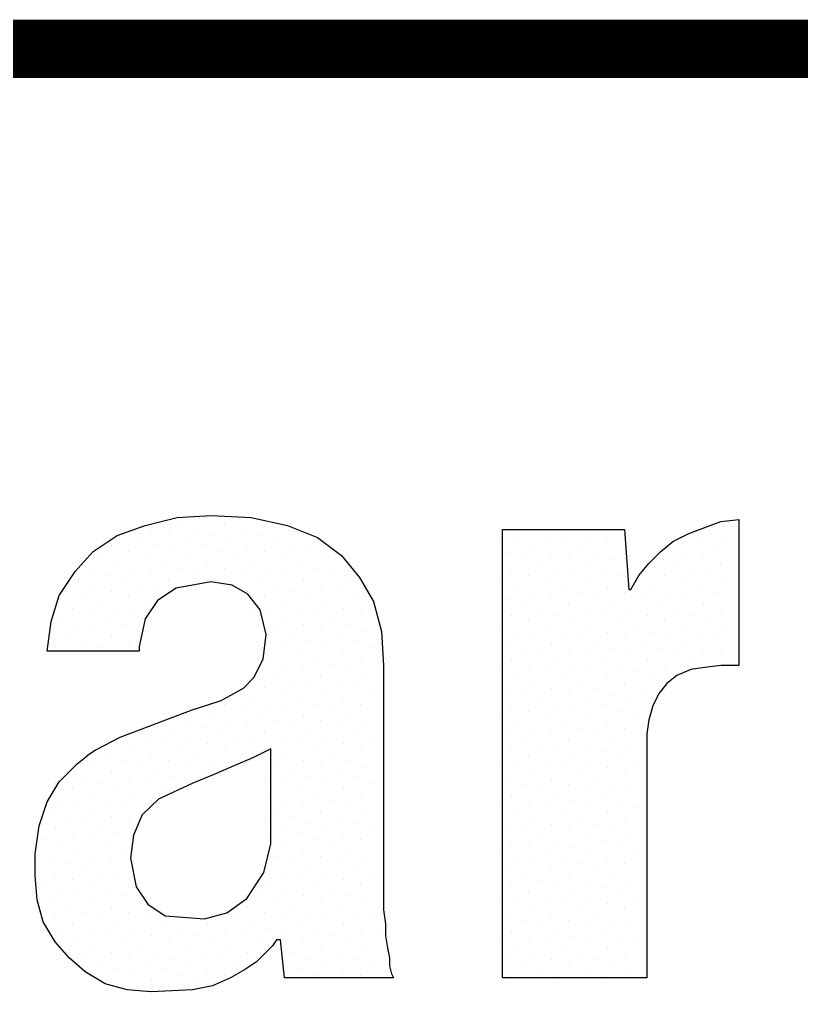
# Model space of a CAD drawing. Extents: x 0 to 406, y 0 to 300.
# Drawn here: x 207.28 to 213.65, y 292.19 to 300.24 of the extents above; entities that cross this region are included whole.
import ezdxf

# ---------------------------------------------------------------- set-up
doc = ezdxf.new("R2010")
doc.units = 0
doc.header["$LTSCALE"] = 12
doc.linetypes.add('0', pattern=[0])
doc.layers.get('0').update_dxf_attribs({"linetype": 'CONTINUOUS'})
doc.layers.add('TITLEBLK', color=7, linetype='CONTINUOUS')

# ---------------------------------------------------------------- blocks, each defined once
blk = doc.blocks.new('*X3')
at = {"color": 0}
for p, q in [((276.4346, 54.2263), (276.4346, 54.2263)), ((275.2082, 54.1931), (275.2082, 54.1931)), ((275.3076, 54.16), (275.3076, 54.16)), ((275.4733, 54.1931), (275.4733, 54.1931)), ((275.5728, 54.16), (275.5728, 54.16)), ((275.7385, 54.1931), (275.7385, 54.1931)), ((275.8379, 54.16), (275.8379, 54.16)), ((276.2688, 54.1931), (276.2688, 54.1931)), ((276.3683, 54.16), (276.3683, 54.16)), ((276.534, 54.1931), (276.534, 54.1931)), ((275.2413, 54.0937), (275.2413, 54.0937)), ((275.407, 54.1268), (275.407, 54.1268)), ((275.5065, 54.0937), (275.5065, 54.0937)), ((275.6722, 54.1268), (275.6722, 54.1268)), ((275.7716, 54.0937), (275.7716, 54.0937)), ((276.2025, 54.1268), (276.2025, 54.1268)), ((276.302, 54.0937), (276.302, 54.0937)), ((276.4677, 54.1268), (276.4677, 54.1268)), ((275.3408, 54.0605), (275.3408, 54.0605)), ((275.4402, 54.0274), (275.4402, 54.0274)), ((275.6059, 54.0605), (275.6059, 54.0605)), ((275.7054, 54.0274), (275.7054, 54.0274)), ((275.8711, 54.0605), (275.8711, 54.0605)), ((276.1362, 54.0605), (276.1362, 54.0605)), ((276.2357, 54.0274), (276.2357, 54.0274)), ((276.4014, 54.0605), (276.4014, 54.0605)), ((276.5008, 54.0274), (276.5008, 54.0274)), ((275.2745, 53.9942), (275.2745, 53.9942)), ((275.5396, 53.9942), (275.5396, 53.9942)), ((275.8048, 53.9942), (275.8048, 53.9942)), ((276.07, 53.9942), (276.07, 53.9942)), ((276.3351, 53.9942), (276.3351, 53.9942)), ((275.2082, 53.9279), (275.2082, 53.9279)), ((275.3739, 53.9611), (275.3739, 53.9611)), ((275.4733, 53.9279), (275.4733, 53.9279)), ((275.6391, 53.9611), (275.6391, 53.9611)), ((275.7385, 53.9279), (275.7385, 53.9279)), ((275.9042, 53.9611), (275.9042, 53.9611)), ((276.0037, 53.9279), (276.0037, 53.9279)), ((276.1694, 53.9611), (276.1694, 53.9611)), ((276.2688, 53.9279), (276.2688, 53.9279)), ((276.4346, 53.9611), (276.4346, 53.9611)), ((276.534, 53.9279), (276.534, 53.9279)), ((275.3076, 53.8948), (275.3076, 53.8948)), ((275.407, 53.8616), (275.407, 53.8616)), ((275.5728, 53.8948), (275.5728, 53.8948)), ((275.6722, 53.8616), (275.6722, 53.8616)), ((275.8379, 53.8948), (275.8379, 53.8948)), ((275.9374, 53.8616), (275.9374, 53.8616)), ((276.1031, 53.8948), (276.1031, 53.8948)), ((276.2025, 53.8616), (276.2025, 53.8616)), ((276.3683, 53.8948), (276.3683, 53.8948)), ((276.4677, 53.8616), (276.4677, 53.8616)), ((275.2413, 53.8285), (275.2413, 53.8285)), ((275.3408, 53.7954), (275.3408, 53.7954)), ((275.5065, 53.8285), (275.5065, 53.8285)), ((275.6059, 53.7954), (275.6059, 53.7954)), ((275.7716, 53.8285), (275.7716, 53.8285)), ((275.8711, 53.7954), (275.8711, 53.7954)), ((276.0368, 53.8285), (276.0368, 53.8285)), ((276.1362, 53.7954), (276.1362, 53.7954)), ((276.302, 53.8285), (276.302, 53.8285)), ((276.4014, 53.7954), (276.4014, 53.7954)), ((275.4402, 53.7622), (275.4402, 53.7622)), ((275.7054, 53.7622), (275.7054, 53.7622)), ((275.9705, 53.7622), (275.9705, 53.7622)), ((276.2357, 53.7622), (276.2357, 53.7622)), ((276.5008, 53.7622), (276.5008, 53.7622)), ((275.2745, 53.7291), (275.2745, 53.7291)), ((275.3739, 53.6959), (275.3739, 53.6959)), ((275.5396, 53.7291), (275.5396, 53.7291)), ((275.6391, 53.6959), (275.6391, 53.6959)), ((275.8048, 53.7291), (275.8048, 53.7291)), ((275.9042, 53.6959), (275.9042, 53.6959)), ((276.07, 53.7291), (276.07, 53.7291)), ((276.1694, 53.6959), (276.1694, 53.6959)), ((276.3351, 53.7291), (276.3351, 53.7291)), ((276.4346, 53.6959), (276.4346, 53.6959)), ((275.2082, 53.6628), (275.2082, 53.6628)), ((275.3076, 53.6296), (275.3076, 53.6296)), ((275.4733, 53.6628), (275.4733, 53.6628)), ((275.5728, 53.6296), (275.5728, 53.6296)), ((275.7385, 53.6628), (275.7385, 53.6628)), ((275.8379, 53.6296), (275.8379, 53.6296)), ((276.0037, 53.6628), (276.0037, 53.6628)), ((276.1031, 53.6296), (276.1031, 53.6296)), ((276.2688, 53.6628), (276.2688, 53.6628)), ((276.3683, 53.6296), (276.3683, 53.6296)), ((276.534, 53.6628), (276.534, 53.6628)), ((275.2413, 53.5633), (275.2413, 53.5633)), ((275.407, 53.5965), (275.407, 53.5965)), ((275.5065, 53.5633), (275.5065, 53.5633)), ((275.6722, 53.5965), (275.6722, 53.5965)), ((275.7716, 53.5633), (275.7716, 53.5633)), ((275.9374, 53.5965), (275.9374, 53.5965)), ((276.0368, 53.5633), (276.0368, 53.5633)), ((276.2025, 53.5965), (276.2025, 53.5965)), ((276.302, 53.5633), (276.302, 53.5633)), ((276.4677, 53.5965), (276.4677, 53.5965)), ((275.3408, 53.5302), (275.3408, 53.5302)), ((275.6059, 53.5302), (275.6059, 53.5302)), ((275.8711, 53.5302), (275.8711, 53.5302)), ((276.1362, 53.5302), (276.1362, 53.5302)), ((276.4014, 53.5302), (276.4014, 53.5302)), ((275.2745, 53.4639), (275.2745, 53.4639)), ((275.4402, 53.497), (275.4402, 53.497)), ((275.5396, 53.4639), (275.5396, 53.4639)), ((275.7054, 53.497), (275.7054, 53.497)), ((275.8048, 53.4639), (275.8048, 53.4639)), ((275.9705, 53.497), (275.9705, 53.497)), ((276.07, 53.4639), (276.07, 53.4639)), ((276.2357, 53.497), (276.2357, 53.497)), ((276.3351, 53.4639), (276.3351, 53.4639)), ((276.5008, 53.497), (276.5008, 53.497)), ((275.2082, 53.3976), (275.2082, 53.3976)), ((275.3739, 53.4308), (275.3739, 53.4308)), ((275.4733, 53.3976), (275.4733, 53.3976)), ((275.6391, 53.4308), (275.6391, 53.4308)), ((275.7385, 53.3976), (275.7385, 53.3976)), ((275.9042, 53.4308), (275.9042, 53.4308)), ((276.0037, 53.3976), (276.0037, 53.3976)), ((276.1694, 53.4308), (276.1694, 53.4308)), ((276.2688, 53.3976), (276.2688, 53.3976)), ((276.4346, 53.4308), (276.4346, 53.4308)), ((275.3076, 53.3645), (275.3076, 53.3645)), ((275.407, 53.3313), (275.407, 53.3313)), ((275.5728, 53.3645), (275.5728, 53.3645)), ((275.6722, 53.3313), (275.6722, 53.3313)), ((275.8379, 53.3645), (275.8379, 53.3645)), ((275.9374, 53.3313), (275.9374, 53.3313)), ((276.1031, 53.3645), (276.1031, 53.3645)), ((275.2413, 53.2982), (275.2413, 53.2982)), ((275.5065, 53.2982), (275.5065, 53.2982)), ((275.7716, 53.2982), (275.7716, 53.2982)), ((276.0368, 53.2982), (276.0368, 53.2982)), ((275.3408, 53.265), (275.3408, 53.265)), ((275.4402, 53.2319), (275.4402, 53.2319)), ((275.6059, 53.265), (275.6059, 53.265)), ((275.7054, 53.2319), (275.7054, 53.2319)), ((275.8711, 53.265), (275.8711, 53.265)), ((275.9705, 53.2319), (275.9705, 53.2319)), ((275.2745, 53.1987), (275.2745, 53.1987)), ((275.3739, 53.1656), (275.3739, 53.1656)), ((275.5396, 53.1987), (275.5396, 53.1987)), ((275.6391, 53.1656), (275.6391, 53.1656)), ((275.8048, 53.1987), (275.8048, 53.1987)), ((275.9042, 53.1656), (275.9042, 53.1656)), ((275.2082, 53.1324), (275.2082, 53.1324)), ((275.3076, 53.0993), (275.3076, 53.0993)), ((275.4733, 53.1324), (275.4733, 53.1324)), ((275.5728, 53.0993), (275.5728, 53.0993)), ((275.7385, 53.1324), (275.7385, 53.1324)), ((275.8379, 53.0993), (275.8379, 53.0993)), ((276.0037, 53.1324), (276.0037, 53.1324)), ((275.407, 53.0662), (275.407, 53.0662)), ((275.6722, 53.0662), (275.6722, 53.0662)), ((275.9374, 53.0662), (275.9374, 53.0662)), ((275.2413, 53.033), (275.2413, 53.033)), ((275.3408, 52.9999), (275.3408, 52.9999)), ((275.5065, 53.033), (275.5065, 53.033)), ((275.6059, 52.9999), (275.6059, 52.9999)), ((275.7716, 53.033), (275.7716, 53.033)), ((275.8711, 52.9999), (275.8711, 52.9999)), ((275.2745, 52.9336), (275.2745, 52.9336)), ((275.4402, 52.9667), (275.4402, 52.9667)), ((275.5396, 52.9336), (275.5396, 52.9336)), ((275.7054, 52.9667), (275.7054, 52.9667)), ((275.8048, 52.9336), (275.8048, 52.9336)), ((275.9705, 52.9667), (275.9705, 52.9667)), ((275.2082, 52.8673), (275.2082, 52.8673)), ((275.3739, 52.9004), (275.3739, 52.9004)), ((275.4733, 52.8673), (275.4733, 52.8673)), ((275.6391, 52.9004), (275.6391, 52.9004)), ((275.7385, 52.8673), (275.7385, 52.8673)), ((275.9042, 52.9004), (275.9042, 52.9004)), ((276.0037, 52.8673), (276.0037, 52.8673)), ((275.3076, 52.8341), (275.3076, 52.8341)), ((275.5728, 52.8341), (275.5728, 52.8341)), ((275.8379, 52.8341), (275.8379, 52.8341)), ((275.2413, 52.7678), (275.2413, 52.7678)), ((275.407, 52.801), (275.407, 52.801)), ((275.5065, 52.7678), (275.5065, 52.7678)), ((275.6722, 52.801), (275.6722, 52.801)), ((275.7716, 52.7678), (275.7716, 52.7678)), ((275.9374, 52.801), (275.9374, 52.801)), ((275.3408, 52.7347), (275.3408, 52.7347)), ((275.4402, 52.7016), (275.4402, 52.7016)), ((275.6059, 52.7347), (275.6059, 52.7347)), ((275.7054, 52.7016), (275.7054, 52.7016)), ((275.8711, 52.7347), (275.8711, 52.7347)), ((275.9705, 52.7016), (275.9705, 52.7016)), ((275.2745, 52.6684), (275.2745, 52.6684)), ((275.3739, 52.6353), (275.3739, 52.6353)), ((275.5396, 52.6684), (275.5396, 52.6684)), ((275.6391, 52.6353), (275.6391, 52.6353)), ((275.8048, 52.6684), (275.8048, 52.6684)), ((275.9042, 52.6353), (275.9042, 52.6353)), ((275.2082, 52.6021), (275.2082, 52.6021)), ((275.4733, 52.6021), (275.4733, 52.6021)), ((275.7385, 52.6021), (275.7385, 52.6021)), ((276.0037, 52.6021), (276.0037, 52.6021)), ((275.3076, 52.569), (275.3076, 52.569)), ((275.407, 52.5358), (275.407, 52.5358)), ((275.5728, 52.569), (275.5728, 52.569)), ((275.6722, 52.5358), (275.6722, 52.5358)), ((275.8379, 52.569), (275.8379, 52.569)), ((275.9374, 52.5358), (275.9374, 52.5358)), ((275.2413, 52.5027), (275.2413, 52.5027)), ((275.3408, 52.4695), (275.3408, 52.4695)), ((275.5065, 52.5027), (275.5065, 52.5027)), ((275.6059, 52.4695), (275.6059, 52.4695)), ((275.7716, 52.5027), (275.7716, 52.5027)), ((275.8711, 52.4695), (275.8711, 52.4695)), ((275.2745, 52.4032), (275.2745, 52.4032)), ((275.4402, 52.4364), (275.4402, 52.4364)), ((275.5396, 52.4032), (275.5396, 52.4032)), ((275.7054, 52.4364), (275.7054, 52.4364)), ((275.8048, 52.4032), (275.8048, 52.4032)), ((275.9705, 52.4364), (275.9705, 52.4364)), ((275.3739, 52.3701), (275.3739, 52.3701)), ((275.6391, 52.3701), (275.6391, 52.3701)), ((275.9042, 52.3701), (275.9042, 52.3701)), ((275.2082, 52.337), (275.2082, 52.337)), ((275.3076, 52.3038), (275.3076, 52.3038)), ((275.4733, 52.337), (275.4733, 52.337)), ((275.5728, 52.3038), (275.5728, 52.3038)), ((275.7385, 52.337), (275.7385, 52.337)), ((275.8379, 52.3038), (275.8379, 52.3038)), ((276.0037, 52.337), (276.0037, 52.337)), ((275.2413, 52.2375), (275.2413, 52.2375)), ((275.407, 52.2707), (275.407, 52.2707)), ((275.5065, 52.2375), (275.5065, 52.2375)), ((275.6722, 52.2707), (275.6722, 52.2707)), ((275.7716, 52.2375), (275.7716, 52.2375)), ((275.9374, 52.2707), (275.9374, 52.2707)), ((275.3408, 52.2044), (275.3408, 52.2044)), ((275.4402, 52.1712), (275.4402, 52.1712)), ((275.6059, 52.2044), (275.6059, 52.2044)), ((275.7054, 52.1712), (275.7054, 52.1712)), ((275.8711, 52.2044), (275.8711, 52.2044)), ((275.9705, 52.1712), (275.9705, 52.1712)), ((275.2745, 52.1381), (275.2745, 52.1381)), ((275.5396, 52.1381), (275.5396, 52.1381)), ((275.8048, 52.1381), (275.8048, 52.1381)), ((275.2082, 52.0718), (275.2082, 52.0718)), ((275.3739, 52.1049), (275.3739, 52.1049)), ((275.4733, 52.0718), (275.4733, 52.0718)), ((275.6391, 52.1049), (275.6391, 52.1049)), ((275.7385, 52.0718), (275.7385, 52.0718)), ((275.9042, 52.1049), (275.9042, 52.1049)), ((276.0037, 52.0718), (276.0037, 52.0718)), ((275.3076, 52.0386), (275.3076, 52.0386)), ((275.407, 52.0055), (275.407, 52.0055)), ((275.5728, 52.0386), (275.5728, 52.0386)), ((275.6722, 52.0055), (275.6722, 52.0055)), ((275.8379, 52.0386), (275.8379, 52.0386)), ((275.9374, 52.0055), (275.9374, 52.0055)), ((275.2413, 51.9723), (275.2413, 51.9723)), ((275.3408, 51.9392), (275.3408, 51.9392)), ((275.5065, 51.9723), (275.5065, 51.9723)), ((275.6059, 51.9392), (275.6059, 51.9392)), ((275.7716, 51.9723), (275.7716, 51.9723)), ((275.8711, 51.9392), (275.8711, 51.9392)), ((275.4402, 51.9061), (275.4402, 51.9061)), ((275.7054, 51.9061), (275.7054, 51.9061)), ((275.9705, 51.9061), (275.9705, 51.9061)), ((275.2745, 51.8729), (275.2745, 51.8729)), ((275.3739, 51.8398), (275.3739, 51.8398)), ((275.5396, 51.8729), (275.5396, 51.8729)), ((275.6391, 51.8398), (275.6391, 51.8398)), ((275.8048, 51.8729), (275.8048, 51.8729)), ((275.9042, 51.8398), (275.9042, 51.8398)), ((275.2082, 51.8066), (275.2082, 51.8066)), ((275.3076, 51.7735), (275.3076, 51.7735)), ((275.4733, 51.8066), (275.4733, 51.8066)), ((275.5728, 51.7735), (275.5728, 51.7735)), ((275.7385, 51.8066), (275.7385, 51.8066)), ((275.8379, 51.7735), (275.8379, 51.7735)), ((276.0037, 51.8066), (276.0037, 51.8066)), ((275.2413, 51.7072), (275.2413, 51.7072)), ((275.407, 51.7403), (275.407, 51.7403)), ((275.5065, 51.7072), (275.5065, 51.7072)), ((275.6722, 51.7403), (275.6722, 51.7403)), ((275.7716, 51.7072), (275.7716, 51.7072)), ((275.9374, 51.7403), (275.9374, 51.7403)), ((275.3408, 51.674), (275.3408, 51.674)), ((275.6059, 51.674), (275.6059, 51.674)), ((275.8711, 51.674), (275.8711, 51.674)), ((275.2745, 51.6077), (275.2745, 51.6077)), ((275.4402, 51.6409), (275.4402, 51.6409)), ((275.5396, 51.6077), (275.5396, 51.6077)), ((275.7054, 51.6409), (275.7054, 51.6409)), ((275.8048, 51.6077), (275.8048, 51.6077)), ((275.9705, 51.6409), (275.9705, 51.6409))]:
    blk.add_line(p, q, dxfattribs=at)
blk = doc.blocks.new('*X6')
at = {"color": 0}
for p, q in [((341.0685, 62.1149), (341.0685, 62.1149)), ((341.2343, 62.1481), (341.2343, 62.1481)), ((341.3337, 62.1149), (341.3337, 62.1149)), ((340.7371, 62.0486), (340.7371, 62.0486)), ((340.9028, 62.0818), (340.9028, 62.0818)), ((341.0022, 62.0486), (341.0022, 62.0486)), ((341.168, 62.0818), (341.168, 62.0818)), ((341.2674, 62.0486), (341.2674, 62.0486)), ((341.4331, 62.0818), (341.4331, 62.0818)), ((341.5326, 62.0486), (341.5326, 62.0486)), ((340.6708, 61.9823), (340.6708, 61.9823)), ((340.8365, 62.0155), (340.8365, 62.0155)), ((340.936, 61.9823), (340.936, 61.9823)), ((341.1017, 62.0155), (341.1017, 62.0155)), ((341.2011, 61.9823), (341.2011, 61.9823)), ((341.3668, 62.0155), (341.3668, 62.0155)), ((341.4663, 61.9823), (341.4663, 61.9823)), ((341.632, 62.0155), (341.632, 62.0155)), ((341.7314, 61.9823), (341.7314, 61.9823)), ((340.7702, 61.9492), (340.7702, 61.9492)), ((341.0354, 61.9492), (341.0354, 61.9492)), ((341.3006, 61.9492), (341.3006, 61.9492)), ((341.5657, 61.9492), (341.5657, 61.9492)), ((341.8309, 61.9492), (341.8309, 61.9492)), ((340.6045, 61.916), (340.6045, 61.916)), ((340.7039, 61.8829), (340.7039, 61.8829)), ((340.8697, 61.916), (340.8697, 61.916)), ((340.9691, 61.8829), (340.9691, 61.8829)), ((341.1348, 61.916), (341.1348, 61.916)), ((341.2343, 61.8829), (341.2343, 61.8829)), ((341.4, 61.916), (341.4, 61.916)), ((341.4994, 61.8829), (341.4994, 61.8829)), ((341.6652, 61.916), (341.6652, 61.916)), ((341.7646, 61.8829), (341.7646, 61.8829)), ((341.9303, 61.916), (341.9303, 61.916)), ((340.5382, 61.8497), (340.5382, 61.8497)), ((340.6376, 61.8166), (340.6376, 61.8166)), ((340.8034, 61.8497), (340.8034, 61.8497)), ((340.9028, 61.8166), (340.9028, 61.8166)), ((341.0685, 61.8497), (341.0685, 61.8497)), ((341.168, 61.8166), (341.168, 61.8166)), ((341.3337, 61.8497), (341.3337, 61.8497)), ((341.4331, 61.8166), (341.4331, 61.8166)), ((341.5989, 61.8497), (341.5989, 61.8497)), ((341.6983, 61.8166), (341.6983, 61.8166)), ((341.864, 61.8497), (341.864, 61.8497)), ((341.9635, 61.8166), (341.9635, 61.8166)), ((340.4719, 61.7835), (340.4719, 61.7835)), ((340.5714, 61.7503), (340.5714, 61.7503)), ((340.7371, 61.7835), (340.7371, 61.7835)), ((340.8365, 61.7503), (340.8365, 61.7503)), ((341.0022, 61.7835), (341.0022, 61.7835)), ((341.1017, 61.7503), (341.1017, 61.7503)), ((341.2674, 61.7835), (341.2674, 61.7835)), ((341.3668, 61.7503), (341.3668, 61.7503)), ((341.5326, 61.7835), (341.5326, 61.7835)), ((341.632, 61.7503), (341.632, 61.7503)), ((341.7977, 61.7835), (341.7977, 61.7835)), ((341.8972, 61.7503), (341.8972, 61.7503)), ((342.0629, 61.7835), (342.0629, 61.7835)), ((340.4056, 61.7172), (340.4056, 61.7172)), ((340.6708, 61.7172), (340.6708, 61.7172)), ((340.936, 61.7172), (340.936, 61.7172)), ((341.4663, 61.7172), (341.4663, 61.7172)), ((341.7314, 61.7172), (341.7314, 61.7172)), ((341.9966, 61.7172), (341.9966, 61.7172)), ((340.3393, 61.6509), (340.3393, 61.6509)), ((340.5051, 61.684), (340.5051, 61.684)), ((340.6045, 61.6509), (340.6045, 61.6509)), ((340.7702, 61.684), (340.7702, 61.684)), ((340.8697, 61.6509), (340.8697, 61.6509)), ((341.5657, 61.684), (341.5657, 61.684)), ((341.6652, 61.6509), (341.6652, 61.6509)), ((341.8309, 61.684), (341.8309, 61.684)), ((341.9303, 61.6509), (341.9303, 61.6509)), ((342.0961, 61.684), (342.0961, 61.684)), ((340.4388, 61.6177), (340.4388, 61.6177)), ((340.5382, 61.5846), (340.5382, 61.5846)), ((340.7039, 61.6177), (340.7039, 61.6177)), ((340.8034, 61.5846), (340.8034, 61.5846)), ((341.4994, 61.6177), (341.4994, 61.6177)), ((341.5989, 61.5846), (341.5989, 61.5846)), ((341.7646, 61.6177), (341.7646, 61.6177)), ((341.864, 61.5846), (341.864, 61.5846)), ((342.0298, 61.6177), (342.0298, 61.6177)), ((342.1292, 61.5846), (342.1292, 61.5846)), ((340.3725, 61.5514), (340.3725, 61.5514)), ((340.4719, 61.5183), (340.4719, 61.5183)), ((340.6376, 61.5514), (340.6376, 61.5514)), ((340.7371, 61.5183), (340.7371, 61.5183)), ((341.5326, 61.5183), (341.5326, 61.5183)), ((341.6983, 61.5514), (341.6983, 61.5514)), ((341.7977, 61.5183), (341.7977, 61.5183)), ((341.9635, 61.5514), (341.9635, 61.5514)), ((342.0629, 61.5183), (342.0629, 61.5183)), ((340.3062, 61.4851), (340.3062, 61.4851)), ((340.5714, 61.4851), (340.5714, 61.4851)), ((341.632, 61.4851), (341.632, 61.4851)), ((341.8972, 61.4851), (341.8972, 61.4851)), ((342.1623, 61.4851), (342.1623, 61.4851)), ((340.4056, 61.452), (340.4056, 61.452)), ((340.5051, 61.4189), (340.5051, 61.4189)), ((340.6708, 61.452), (340.6708, 61.452)), ((340.7702, 61.4189), (340.7702, 61.4189)), ((341.5657, 61.4189), (341.5657, 61.4189)), ((341.7314, 61.452), (341.7314, 61.452)), ((341.8309, 61.4189), (341.8309, 61.4189)), ((341.9966, 61.452), (341.9966, 61.452)), ((342.0961, 61.4189), (342.0961, 61.4189)), ((340.3393, 61.3857), (340.3393, 61.3857)), ((340.6045, 61.3857), (340.6045, 61.3857)), ((341.6652, 61.3857), (341.6652, 61.3857)), ((341.7646, 61.3526), (341.7646, 61.3526)), ((341.9303, 61.3857), (341.9303, 61.3857)), ((342.0298, 61.3526), (342.0298, 61.3526)), ((342.1955, 61.3857), (342.1955, 61.3857)), ((341.5989, 61.3194), (341.5989, 61.3194)), ((341.6983, 61.2863), (341.6983, 61.2863)), ((341.864, 61.3194), (341.864, 61.3194)), ((341.9635, 61.2863), (341.9635, 61.2863)), ((342.1292, 61.3194), (342.1292, 61.3194)), ((341.5326, 61.2531), (341.5326, 61.2531)), ((341.7977, 61.2531), (341.7977, 61.2531)), ((342.0629, 61.2531), (342.0629, 61.2531)), ((341.4663, 61.1868), (341.4663, 61.1868)), ((341.632, 61.22), (341.632, 61.22)), ((341.7314, 61.1868), (341.7314, 61.1868)), ((341.8972, 61.22), (341.8972, 61.22)), ((341.9966, 61.1868), (341.9966, 61.1868)), ((342.1623, 61.22), (342.1623, 61.22)), ((341.4, 61.1205), (341.4, 61.1205)), ((341.5657, 61.1537), (341.5657, 61.1537)), ((341.6652, 61.1205), (341.6652, 61.1205)), ((341.8309, 61.1537), (341.8309, 61.1537)), ((341.9303, 61.1205), (341.9303, 61.1205)), ((342.0961, 61.1537), (342.0961, 61.1537)), ((342.1955, 61.1205), (342.1955, 61.1205)), ((341.3337, 61.0543), (341.3337, 61.0543)), ((341.4994, 61.0874), (341.4994, 61.0874)), ((341.5989, 61.0543), (341.5989, 61.0543)), ((341.7646, 61.0874), (341.7646, 61.0874)), ((341.864, 61.0543), (341.864, 61.0543)), ((342.0298, 61.0874), (342.0298, 61.0874)), ((342.1292, 61.0543), (342.1292, 61.0543)), ((341.168, 61.0211), (341.168, 61.0211)), ((341.4331, 61.0211), (341.4331, 61.0211)), ((341.6983, 61.0211), (341.6983, 61.0211)), ((341.9635, 61.0211), (341.9635, 61.0211)), ((341.1017, 60.9548), (341.1017, 60.9548)), ((341.2674, 60.988), (341.2674, 60.988)), ((341.3668, 60.9548), (341.3668, 60.9548)), ((341.5326, 60.988), (341.5326, 60.988)), ((341.632, 60.9548), (341.632, 60.9548)), ((341.7977, 60.988), (341.7977, 60.988)), ((341.8972, 60.9548), (341.8972, 60.9548)), ((342.0629, 60.988), (342.0629, 60.988)), ((342.1623, 60.9548), (342.1623, 60.9548)), ((340.936, 60.9217), (340.936, 60.9217)), ((341.0354, 60.8885), (341.0354, 60.8885)), ((341.2011, 60.9217), (341.2011, 60.9217)), ((341.3006, 60.8885), (341.3006, 60.8885)), ((341.4663, 60.9217), (341.4663, 60.9217)), ((341.5657, 60.8885), (341.5657, 60.8885)), ((341.7314, 60.9217), (341.7314, 60.9217)), ((341.8309, 60.8885), (341.8309, 60.8885)), ((341.9966, 60.9217), (341.9966, 60.9217)), ((342.0961, 60.8885), (342.0961, 60.8885)), ((340.7039, 60.8222), (340.7039, 60.8222)), ((340.8697, 60.8554), (340.8697, 60.8554)), ((340.9691, 60.8222), (340.9691, 60.8222)), ((341.1348, 60.8554), (341.1348, 60.8554)), ((341.2343, 60.8222), (341.2343, 60.8222)), ((341.4, 60.8554), (341.4, 60.8554)), ((341.4994, 60.8222), (341.4994, 60.8222)), ((341.6652, 60.8554), (341.6652, 60.8554)), ((341.7646, 60.8222), (341.7646, 60.8222)), ((341.9303, 60.8554), (341.9303, 60.8554)), ((342.0298, 60.8222), (342.0298, 60.8222)), ((342.1955, 60.8554), (342.1955, 60.8554)), ((340.8034, 60.7891), (340.8034, 60.7891)), ((341.0685, 60.7891), (341.0685, 60.7891)), ((341.3337, 60.7891), (341.3337, 60.7891)), ((341.5989, 60.7891), (341.5989, 60.7891)), ((341.864, 60.7891), (341.864, 60.7891)), ((342.1292, 60.7891), (342.1292, 60.7891)), ((340.4719, 60.7228), (340.4719, 60.7228)), ((340.6376, 60.7559), (340.6376, 60.7559)), ((340.7371, 60.7228), (340.7371, 60.7228)), ((340.9028, 60.7559), (340.9028, 60.7559)), ((341.0022, 60.7228), (341.0022, 60.7228)), ((341.168, 60.7559), (341.168, 60.7559)), ((341.2674, 60.7228), (341.2674, 60.7228)), ((341.4331, 60.7559), (341.4331, 60.7559)), ((341.6983, 60.7559), (341.6983, 60.7559)), ((341.7977, 60.7228), (341.7977, 60.7228)), ((341.9635, 60.7559), (341.9635, 60.7559)), ((342.0629, 60.7228), (342.0629, 60.7228)), ((340.4056, 60.6565), (340.4056, 60.6565)), ((340.5714, 60.6896), (340.5714, 60.6896)), ((340.6708, 60.6565), (340.6708, 60.6565)), ((340.8365, 60.6896), (340.8365, 60.6896)), ((340.936, 60.6565), (340.936, 60.6565)), ((341.1017, 60.6896), (341.1017, 60.6896)), ((341.2011, 60.6565), (341.2011, 60.6565)), ((341.632, 60.6896), (341.632, 60.6896)), ((341.7314, 60.6565), (341.7314, 60.6565)), ((341.8972, 60.6896), (341.8972, 60.6896)), ((341.9966, 60.6565), (341.9966, 60.6565)), ((342.1623, 60.6896), (342.1623, 60.6896)), ((340.3393, 60.5902), (340.3393, 60.5902)), ((340.5051, 60.6234), (340.5051, 60.6234)), ((340.6045, 60.5902), (340.6045, 60.5902)), ((340.7702, 60.6234), (340.7702, 60.6234)), ((340.8697, 60.5902), (340.8697, 60.5902)), ((341.0354, 60.6234), (341.0354, 60.6234)), ((341.5657, 60.6234), (341.5657, 60.6234)), ((341.6652, 60.5902), (341.6652, 60.5902)), ((341.8309, 60.6234), (341.8309, 60.6234)), ((341.9303, 60.5902), (341.9303, 60.5902)), ((342.0961, 60.6234), (342.0961, 60.6234)), ((342.1955, 60.5902), (342.1955, 60.5902)), ((340.4388, 60.5571), (340.4388, 60.5571)), ((340.7039, 60.5571), (340.7039, 60.5571)), ((340.9691, 60.5571), (340.9691, 60.5571)), ((341.7646, 60.5571), (341.7646, 60.5571)), ((342.0298, 60.5571), (342.0298, 60.5571)), ((340.3725, 60.4908), (340.3725, 60.4908)), ((340.5382, 60.5239), (340.5382, 60.5239)), ((340.6376, 60.4908), (340.6376, 60.4908)), ((340.8034, 60.5239), (340.8034, 60.5239)), ((340.9028, 60.4908), (340.9028, 60.4908)), ((341.5989, 60.5239), (341.5989, 60.5239)), ((341.6983, 60.4908), (341.6983, 60.4908)), ((341.864, 60.5239), (341.864, 60.5239)), ((341.9635, 60.4908), (341.9635, 60.4908)), ((342.1292, 60.5239), (342.1292, 60.5239)), ((340.3062, 60.4245), (340.3062, 60.4245)), ((340.4719, 60.4576), (340.4719, 60.4576)), ((340.5714, 60.4245), (340.5714, 60.4245)), ((340.7371, 60.4576), (340.7371, 60.4576)), ((340.8365, 60.4245), (340.8365, 60.4245)), ((341.632, 60.4245), (341.632, 60.4245)), ((341.7977, 60.4576), (341.7977, 60.4576)), ((341.8972, 60.4245), (341.8972, 60.4245)), ((342.0629, 60.4576), (342.0629, 60.4576)), ((342.1623, 60.4245), (342.1623, 60.4245)), ((340.2399, 60.3582), (340.2399, 60.3582)), ((340.4056, 60.3913), (340.4056, 60.3913)), ((340.5051, 60.3582), (340.5051, 60.3582)), ((340.6708, 60.3913), (340.6708, 60.3913)), ((340.7702, 60.3582), (340.7702, 60.3582)), ((341.5657, 60.3582), (341.5657, 60.3582)), ((341.7314, 60.3913), (341.7314, 60.3913)), ((341.8309, 60.3582), (341.8309, 60.3582)), ((341.9966, 60.3913), (341.9966, 60.3913)), ((342.0961, 60.3582), (342.0961, 60.3582)), ((340.3393, 60.325), (340.3393, 60.325)), ((340.6045, 60.325), (340.6045, 60.325)), ((341.6652, 60.325), (341.6652, 60.325)), ((341.9303, 60.325), (341.9303, 60.325)), ((342.1955, 60.325), (342.1955, 60.325)), ((340.273, 60.2588), (340.273, 60.2588)), ((340.4388, 60.2919), (340.4388, 60.2919)), ((340.5382, 60.2588), (340.5382, 60.2588)), ((340.7039, 60.2919), (340.7039, 60.2919)), ((341.5989, 60.2588), (341.5989, 60.2588)), ((341.7646, 60.2919), (341.7646, 60.2919)), ((341.864, 60.2588), (341.864, 60.2588)), ((342.0298, 60.2919), (342.0298, 60.2919)), ((342.1292, 60.2588), (342.1292, 60.2588)), ((340.2068, 60.1925), (340.2068, 60.1925)), ((340.3725, 60.2256), (340.3725, 60.2256)), ((340.4719, 60.1925), (340.4719, 60.1925)), ((340.6376, 60.2256), (340.6376, 60.2256)), ((340.7371, 60.1925), (340.7371, 60.1925)), ((341.6983, 60.2256), (341.6983, 60.2256)), ((341.7977, 60.1925), (341.7977, 60.1925)), ((341.9635, 60.2256), (341.9635, 60.2256)), ((342.0629, 60.1925), (342.0629, 60.1925)), ((340.3062, 60.1593), (340.3062, 60.1593)), ((340.4056, 60.1262), (340.4056, 60.1262)), ((340.5714, 60.1593), (340.5714, 60.1593)), ((340.6708, 60.1262), (340.6708, 60.1262)), ((341.632, 60.1593), (341.632, 60.1593)), ((341.7314, 60.1262), (341.7314, 60.1262)), ((341.8972, 60.1593), (341.8972, 60.1593)), ((341.9966, 60.1262), (341.9966, 60.1262)), ((342.1623, 60.1593), (342.1623, 60.1593)), ((340.2399, 60.093), (340.2399, 60.093)), ((340.5051, 60.093), (340.5051, 60.093)), ((341.5657, 60.093), (341.5657, 60.093)), ((341.8309, 60.093), (341.8309, 60.093)), ((342.0961, 60.093), (342.0961, 60.093)), ((340.3393, 60.0599), (340.3393, 60.0599)), ((340.4388, 60.0267), (340.4388, 60.0267)), ((340.6045, 60.0599), (340.6045, 60.0599)), ((340.7039, 60.0267), (340.7039, 60.0267)), ((341.6652, 60.0599), (341.6652, 60.0599)), ((341.7646, 60.0267), (341.7646, 60.0267)), ((341.9303, 60.0599), (341.9303, 60.0599)), ((342.0298, 60.0267), (342.0298, 60.0267)), ((342.1955, 60.0599), (342.1955, 60.0599)), ((340.273, 59.9936), (340.273, 59.9936)), ((340.3725, 59.9604), (340.3725, 59.9604)), ((340.5382, 59.9936), (340.5382, 59.9936)), ((340.6376, 59.9604), (340.6376, 59.9604)), ((341.5989, 59.9936), (341.5989, 59.9936)), ((341.6983, 59.9604), (341.6983, 59.9604)), ((341.864, 59.9936), (341.864, 59.9936)), ((341.9635, 59.9604), (341.9635, 59.9604)), ((342.1292, 59.9936), (342.1292, 59.9936)), ((340.2068, 59.9273), (340.2068, 59.9273)), ((340.3062, 59.8942), (340.3062, 59.8942)), ((340.4719, 59.9273), (340.4719, 59.9273)), ((340.5714, 59.8942), (340.5714, 59.8942)), ((340.7371, 59.9273), (340.7371, 59.9273)), ((341.5326, 59.9273), (341.5326, 59.9273)), ((341.632, 59.8942), (341.632, 59.8942)), ((341.7977, 59.9273), (341.7977, 59.9273)), ((341.8972, 59.8942), (341.8972, 59.8942)), ((342.0629, 59.9273), (342.0629, 59.9273)), ((342.1623, 59.8942), (342.1623, 59.8942)), ((340.4056, 59.861), (340.4056, 59.861)), ((340.6708, 59.861), (340.6708, 59.861)), ((341.4663, 59.861), (341.4663, 59.861)), ((341.7314, 59.861), (341.7314, 59.861)), ((341.9966, 59.861), (341.9966, 59.861)), ((340.2399, 59.8279), (340.2399, 59.8279)), ((340.3393, 59.7947), (340.3393, 59.7947)), ((340.5051, 59.8279), (340.5051, 59.8279)), ((340.6045, 59.7947), (340.6045, 59.7947)), ((340.7702, 59.8279), (340.7702, 59.8279)), ((340.8697, 59.7947), (340.8697, 59.7947)), ((341.4, 59.7947), (341.4, 59.7947)), ((341.5657, 59.8279), (341.5657, 59.8279)), ((341.6652, 59.7947), (341.6652, 59.7947)), ((341.8309, 59.8279), (341.8309, 59.8279)), ((341.9303, 59.7947), (341.9303, 59.7947)), ((342.0961, 59.8279), (342.0961, 59.8279)), ((342.1955, 59.7947), (342.1955, 59.7947)), ((340.273, 59.7284), (340.273, 59.7284)), ((340.4388, 59.7616), (340.4388, 59.7616)), ((340.5382, 59.7284), (340.5382, 59.7284)), ((340.7039, 59.7616), (340.7039, 59.7616)), ((340.8034, 59.7284), (340.8034, 59.7284)), ((340.9691, 59.7616), (340.9691, 59.7616)), ((341.0685, 59.7284), (341.0685, 59.7284)), ((341.2343, 59.7616), (341.2343, 59.7616)), ((341.3337, 59.7284), (341.3337, 59.7284)), ((341.4994, 59.7616), (341.4994, 59.7616)), ((341.5989, 59.7284), (341.5989, 59.7284)), ((341.7646, 59.7616), (341.7646, 59.7616)), ((341.864, 59.7284), (341.864, 59.7284)), ((342.0298, 59.7616), (342.0298, 59.7616)), ((342.1292, 59.7284), (342.1292, 59.7284)), ((340.3725, 59.6953), (340.3725, 59.6953)), ((340.4719, 59.6621), (340.4719, 59.6621)), ((340.6376, 59.6953), (340.6376, 59.6953)), ((340.7371, 59.6621), (340.7371, 59.6621)), ((340.9028, 59.6953), (340.9028, 59.6953)), ((341.0022, 59.6621), (341.0022, 59.6621)), ((341.168, 59.6953), (341.168, 59.6953)), ((341.2674, 59.6621), (341.2674, 59.6621)), ((341.4331, 59.6953), (341.4331, 59.6953)), ((341.5326, 59.6621), (341.5326, 59.6621)), ((341.6983, 59.6953), (341.6983, 59.6953)), ((341.7977, 59.6621), (341.7977, 59.6621)), ((341.9635, 59.6953), (341.9635, 59.6953)), ((342.0629, 59.6621), (342.0629, 59.6621)), ((342.2286, 59.6953), (342.2286, 59.6953)), ((340.5714, 59.629), (340.5714, 59.629)), ((340.8365, 59.629), (340.8365, 59.629)), ((341.1017, 59.629), (341.1017, 59.629)), ((341.3668, 59.629), (341.3668, 59.629)), ((341.632, 59.629), (341.632, 59.629)), ((341.8972, 59.629), (341.8972, 59.629)), ((342.1623, 59.629), (342.1623, 59.629)), ((340.4056, 59.5958), (340.4056, 59.5958)), ((340.5051, 59.5627), (340.5051, 59.5627)), ((340.6708, 59.5958), (340.6708, 59.5958)), ((340.7702, 59.5627), (340.7702, 59.5627)), ((340.936, 59.5958), (340.936, 59.5958)), ((341.0354, 59.5627), (341.0354, 59.5627)), ((341.2011, 59.5958), (341.2011, 59.5958)), ((341.3006, 59.5627), (341.3006, 59.5627)), ((341.4663, 59.5958), (341.4663, 59.5958)), ((341.7314, 59.5958), (341.7314, 59.5958)), ((341.8309, 59.5627), (341.8309, 59.5627)), ((341.9966, 59.5958), (341.9966, 59.5958)), ((342.0961, 59.5627), (342.0961, 59.5627)), ((340.6045, 59.5296), (340.6045, 59.5296)), ((340.7039, 59.4964), (340.7039, 59.4964)), ((340.8697, 59.5296), (340.8697, 59.5296)), ((340.9691, 59.4964), (340.9691, 59.4964)), ((341.1348, 59.5296), (341.1348, 59.5296)), ((341.2343, 59.4964), (341.2343, 59.4964)), ((341.4, 59.5296), (341.4, 59.5296)), ((341.6652, 59.5296), (341.6652, 59.5296)), ((341.7646, 59.4964), (341.7646, 59.4964)), ((341.9303, 59.5296), (341.9303, 59.5296)), ((342.0298, 59.4964), (342.0298, 59.4964)), ((342.1955, 59.5296), (342.1955, 59.5296)), ((340.5382, 59.4633), (340.5382, 59.4633)), ((340.6376, 59.4301), (340.6376, 59.4301)), ((340.8034, 59.4633), (340.8034, 59.4633)), ((340.9028, 59.4301), (340.9028, 59.4301)), ((341.0685, 59.4633), (341.0685, 59.4633)), ((341.168, 59.4301), (341.168, 59.4301)), ((341.3337, 59.4633), (341.3337, 59.4633)), ((341.864, 59.4633), (341.864, 59.4633)), ((342.1292, 59.4633), (342.1292, 59.4633)), ((340.7371, 59.397), (340.7371, 59.397)), ((341.0022, 59.397), (341.0022, 59.397)), ((340.8365, 59.3638), (340.8365, 59.3638))]:
    blk.add_line(p, q, dxfattribs=at)

msp = doc.modelspace()

# ---------------------------------------------------------------- linework, layer by layer
at = {"layer": 'TITLEBLK', "linetype": '0'}
for p, q in [((208.306, 296.1208), (208.5667, 296.186)), ((208.5667, 296.186), (208.8437, 296.2023)), ((208.8437, 296.2023), (209.1696, 296.186)), ((209.1696, 296.186), (209.4629, 296.1208)), ((208.0779, 296.0394), (208.306, 296.1208)), ((209.4629, 296.1208), (209.7074, 296.0231)), ((207.8824, 295.909), (208.0779, 296.0394)), ((209.7074, 296.0231), (209.9029, 295.8764)), ((207.7357, 295.7461), (207.8824, 295.909)), ((209.9029, 295.8764), (210.0495, 295.6972)), ((207.6054, 295.5505), (207.7357, 295.7461)), ((208.8388, 295.6614), (208.5567, 295.6118)), ((209.0145, 295.6363), (208.8388, 295.6614)), ((210.0495, 295.6972), (210.1636, 295.5016)), ((208.5567, 295.6118), (208.4061, 295.5114)), ((209.14, 295.5611), (209.0145, 295.6363)), ((207.5402, 295.3387), (207.6054, 295.5505)), ((208.4061, 295.5114), (208.3057, 295.3608)), ((209.2403, 295.4356), (209.14, 295.5611)), ((210.1636, 295.5016), (210.2288, 295.2572)), ((209.2905, 295.2348), (209.2403, 295.4356)), ((207.508, 295.0971), (207.5402, 295.3387)), ((208.3057, 295.3608), (208.2555, 295.135)), ((210.2288, 295.2572), (210.2451, 294.9802)), ((209.2654, 295.0341), (209.2905, 295.2348)), ((209.2905, 295.2348), (209.2905, 295.2348)), ((208.2555, 295.0971), (207.508, 295.0971)), ((208.2555, 295.135), (208.2555, 295.0971)), ((209.1901, 294.8835), (209.2654, 295.0341)), ((210.2451, 294.9802), (210.2451, 293.1063)), ((209.1055, 294.7977), (209.1901, 294.8835)), ((208.9233, 294.6975), (209.1055, 294.7977)), ((208.7064, 294.6248), (208.9233, 294.6975)), ((208.7064, 294.6248), (208.0989, 294.3942)), ((208.0989, 294.3942), (207.9025, 294.2929)), ((207.9025, 294.2929), (207.8331, 294.2466)), ((209.3277, 294.3026), (209.1869, 294.2322)), ((209.3277, 293.5305), (209.3277, 294.3026)), ((207.752, 294.1818), (207.8331, 294.2466)), ((209.1869, 294.2322), (209.0227, 294.1619)), ((207.6054, 294.0351), (207.752, 294.1818)), ((209.0227, 294.1619), (208.8584, 294.0915)), ((208.8584, 294.0915), (208.6942, 294.0233)), ((207.5076, 293.8722), (207.6054, 294.0351)), ((208.6942, 294.0233), (208.4133, 293.8935)), ((208.4133, 293.8935), (208.2804, 293.7652)), ((207.4424, 293.6767), (207.5076, 293.8722)), ((208.2804, 293.7652), (208.21, 293.6009)), ((207.4098, 293.4485), (207.4424, 293.6767)), ((208.21, 293.6009), (208.1865, 293.4132)), ((209.2714, 293.2959), (209.3277, 293.5305)), ((207.4098, 293.3996), (207.4098, 293.4485)), ((208.1865, 293.4132), (208.2335, 293.1786)), ((208.1865, 293.4132), (208.1865, 293.4132)), ((207.4098, 293.3671), (207.4098, 293.3996)), ((207.4098, 293.3182), (207.4098, 293.3671)), ((207.4098, 293.2693), (207.4098, 293.3182)), ((207.4261, 293.0738), (207.4098, 293.2693)), ((209.1339, 293.0847), (209.2714, 293.2959)), ((208.2335, 293.1786), (208.3273, 293.0378)), ((208.9697, 292.9674), (209.1339, 293.0847)), ((210.2451, 293.1063), (210.2451, 292.9923)), ((207.475, 292.8945), (207.4261, 293.0738)), ((208.3273, 293.0378), (208.4681, 292.9439)), ((208.4681, 292.9439), (208.788, 292.9205)), ((208.788, 292.9205), (208.9697, 292.9674)), ((210.2451, 292.9923), (210.2614, 292.8782)), ((207.5728, 292.7316), (207.475, 292.8945)), ((210.2614, 292.8782), (210.2614, 292.7805)), ((210.2614, 292.7805), (210.2777, 292.6827)), ((207.6868, 292.6012), (207.5728, 292.7316)), ((209.3415, 292.699), (209.2763, 292.6338)), ((209.3741, 292.7479), (209.3415, 292.699)), ((209.4067, 292.7479), (209.3741, 292.7479)), ((209.4393, 292.4383), (209.4067, 292.7479)), ((210.2777, 292.6827), (210.294, 292.6012)), ((207.8172, 292.4872), (207.6868, 292.6012)), ((209.2763, 292.6338), (209.2112, 292.5686)), ((210.294, 292.6012), (210.294, 292.536)), ((209.2112, 292.5686), (209.1134, 292.5035)), ((210.294, 292.536), (210.3103, 292.4709)), ((207.9801, 292.3894), (207.8172, 292.4872)), ((209.1134, 292.5035), (208.9993, 292.4383)), ((210.3103, 292.4709), (210.3265, 292.4383)), ((208.1594, 292.3405), (207.9801, 292.3894)), ((208.8527, 292.3731), (208.6897, 292.3405)), ((208.9993, 292.4383), (208.8527, 292.3731)), ((210.3265, 292.4383), (209.4393, 292.4383)), ((208.3549, 292.3242), (208.1594, 292.3405)), ((208.6897, 292.3405), (208.3549, 292.3242))]:
    msp.add_line(p, q, dxfattribs=at)
at = {"layer": 'TITLEBLK', "color": 7, "linetype": 'CONTINUOUS', "const_width": 0.4739}
msp.add_lwpolyline([(405.8824, 300), (0, 300), (0, 0), (405.8824, 0)], close=True, dxfattribs=at)
at = {"layer": 'TITLEBLK', "linetype": '0'}
msp.add_lwpolyline([(212.2087, 296.0882), (212.2413, 295.5994), (212.2576, 295.5994), (212.3228, 295.7135), (212.4043, 295.8112), (212.502, 295.909), (212.5998, 295.9905), (212.7302, 296.0557), (212.8605, 296.1045), (212.9909, 296.1534), (213.1375, 296.1697), (213.1375, 294.9802), (213.1212, 294.9802), (213.0723, 294.9802), (213.0235, 294.9802), (212.9909, 294.9802), (212.8605, 294.9639), (212.7464, 294.9476), (212.6324, 294.8987), (212.5509, 294.8336), (212.4857, 294.7521), (212.4369, 294.6543), (212.4043, 294.5403), (212.388, 294.4262), (212.388, 292.4383), (211.2148, 292.4383), (211.2148, 296.0882), (212.2087, 296.0882), (212.2087, 296.0882)], dxfattribs=at)

# ---------------------------------------------------------------- block references
at = {"layer": 'TITLEBLK', "linetype": '0', "xscale": 1.386341443031379, "yscale": 1.386341443031312, "zscale": 1.386341443031327}
for name, p in [('*X6', (-264.2514, 210.0257)), ('*X3', (-170.3343, 220.9031))]:
    msp.add_blockref(name, p, dxfattribs=at)

doc.saveas('drawing.dxf')
